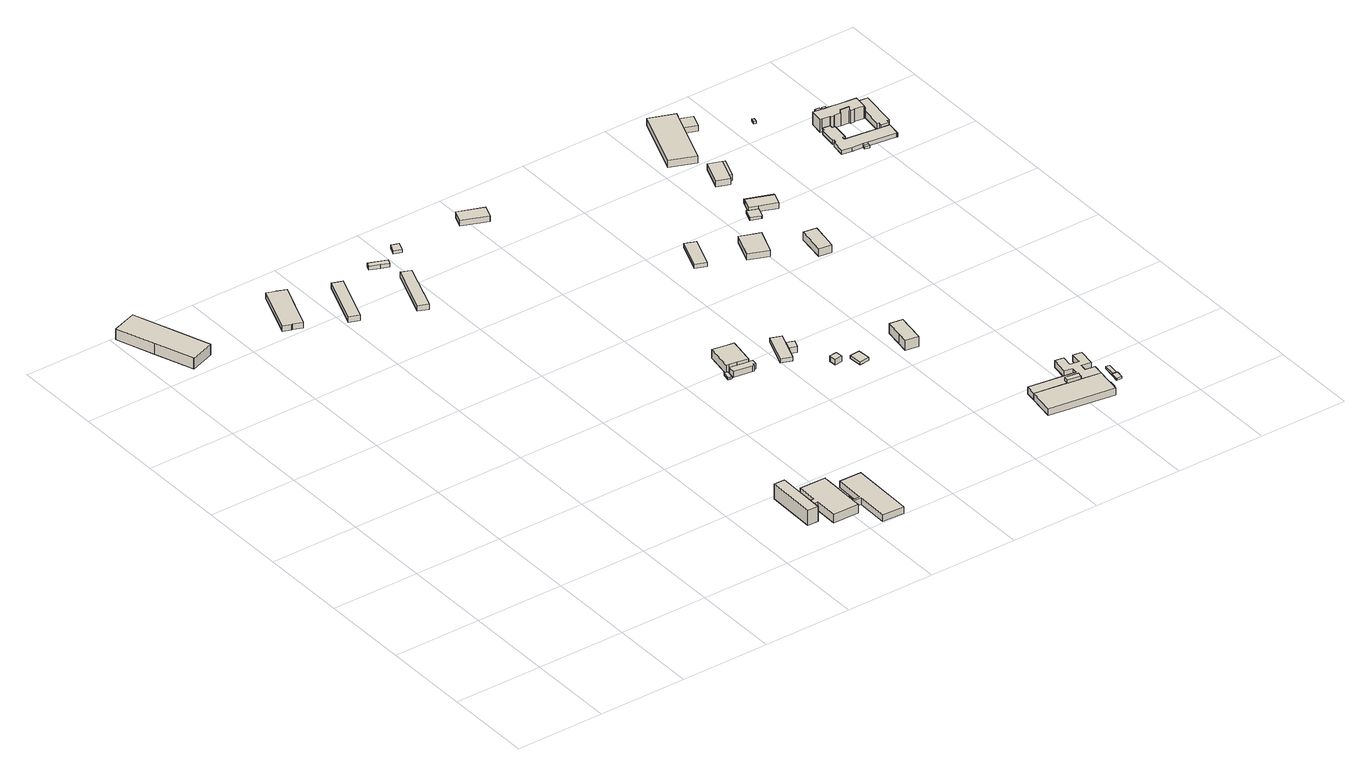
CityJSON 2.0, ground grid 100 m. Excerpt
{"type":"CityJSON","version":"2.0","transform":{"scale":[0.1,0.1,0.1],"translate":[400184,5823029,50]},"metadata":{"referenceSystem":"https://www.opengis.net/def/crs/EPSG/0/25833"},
"CityObjects":{
"building1":{"type":"Building","attributes":{"Gemeindeschluessel":"11000010","BezugspunktDach":"2200","function":"31001_2140","measuredHeight":12.69,"storeysAboveGround":1},"address":[{"country":"Germany","locality":"Berlin","thoroughfareNumber":"42A (2)","thoroughfareName":"Gehrenseestraße"}],"geometry":[{"type":"Solid","lod":"1","boundaries":[[[[0,1,2,3,4,5,6,7]],[[8,9,10,11,12,13,14,15]],[[8,15,7,6]],[[9,8,6,5]],[[10,9,5,4]],[[11,10,4,3]],[[12,11,3,2]],[[13,12,2,1]],[[14,13,1,0]],[[15,14,0,7]]]]}]},
"building2":{"type":"Building","attributes":{"Gemeindeschluessel":"11000010","BezugspunktDach":"2200","function":"51009_1610","measuredHeight":7.91,"storeysAboveGround":0},"address":[{"country":"Germany","locality":"Berlin"}],"geometry":[{"type":"Solid","lod":"1","boundaries":[[[[16,17,18,19,20,21,22,23]],[[24,25,26,27,28,29,30,31]],[[24,31,23,22]],[[25,24,22,21]],[[26,25,21,20]],[[27,26,20,19]],[[28,27,19,18]],[[29,28,18,17]],[[30,29,17,16]],[[31,30,16,23]]]]}]},
"building3":{"type":"Building","attributes":{"Gemeindeschluessel":"11000010","BezugspunktDach":"2200","function":"31001_2160","measuredHeight":17.27,"storeysAboveGround":5},"address":[{"country":"Germany","locality":"Berlin","thoroughfareNumber":"16","thoroughfareName":"Schwarze-Pumpe-Weg"}],"geometry":[{"type":"Solid","lod":"1","boundaries":[[[[32,33,34,35,36,37]],[[38,39,40,41,42,43]],[[38,43,37,36]],[[39,38,36,35]],[[40,39,35,34]],[[41,40,34,33]],[[42,41,33,32]],[[43,42,32,37]]]]}]},
"building4":{"type":"Building","attributes":{"Gemeindeschluessel":"11000010","BezugspunktDach":"2200","function":"31001_2100","measuredHeight":6.24,"storeysAboveGround":1},"address":[{"country":"Germany","locality":"Berlin","thoroughfareNumber":"7 (1)","thoroughfareName":"Klettwitzer Straße"}],"geometry":[{"type":"Solid","lod":"1","boundaries":[[[[44,45,46,47,48]],[[49,50,51,52,53]],[[49,53,48,47]],[[50,49,47,46]],[[51,50,46,45]],[[52,51,45,44]],[[53,52,44,48]]]]}]},
"building5":{"type":"Building","attributes":{"Gemeindeschluessel":"11000010","BezugspunktDach":"2200","function":"31001_2120","measuredHeight":9.73,"storeysAboveGround":2},"address":[{"country":"Germany","locality":"Berlin","thoroughfareNumber":"14","thoroughfareName":"Schwarze-Pumpe-Weg"}],"geometry":[{"type":"Solid","lod":"1","boundaries":[[[[54,55,56,57,58,59,60,61,62,63,64,65]],[[66,67,68,69,70,71,72,73,74,75,76,77]],[[66,77,65,64]],[[67,66,64,63]],[[68,67,63,62]],[[69,68,62,61]],[[70,69,61,60]],[[71,70,60,59]],[[72,71,59,58]],[[73,72,58,57]],[[74,73,57,56]],[[75,74,56,55]],[[76,75,55,54]],[[77,76,54,65]]]]}]},
"building6":{"type":"Building","attributes":{"Gemeindeschluessel":"11000010","BezugspunktDach":"2200","function":"31001_2520","measuredHeight":2.96,"storeysAboveGround":1},"address":[{"country":"Germany","locality":"Berlin","thoroughfareNumber":"12 (1)","thoroughfareName":"Schwarze-Pumpe-Weg"}],"geometry":[{"type":"Solid","lod":"1","boundaries":[[[[78,79,80,81]],[[82,83,84,85]],[[82,85,81,80]],[[83,82,80,79]],[[84,83,79,78]],[[85,84,78,81]]]]}]},
"building7":{"type":"Building","attributes":{"Gemeindeschluessel":"11000010","BezugspunktDach":"2200","function":"51009_1610","measuredHeight":3.53,"storeysAboveGround":0},"address":[{"country":"Germany","locality":"Berlin"}],"geometry":[{"type":"Solid","lod":"1","boundaries":[[[[86,87,88,89]],[[70,90,91,71]],[[70,71,89,88]],[[90,70,88,87]],[[91,90,87,86]],[[71,91,86,89]]]]}]},
"building8":{"type":"Building","attributes":{"Gemeindeschluessel":"11000010","BezugspunktDach":"2200","function":"31001_2111","measuredHeight":7.7,"storeysAboveGround":1},"address":[{"country":"Germany","locality":"Berlin","thoroughfareNumber":"12","thoroughfareName":"Schwarze-Pumpe-Weg"}],"geometry":[{"type":"Solid","lod":"1","boundaries":[[[[92,93,94,95,96,97,98,99]],[[100,101,102,103,104,105,106,107]],[[100,107,99,98]],[[101,100,98,97]],[[102,101,97,96]],[[103,102,96,95]],[[104,103,95,94]],[[105,104,94,93]],[[106,105,93,92]],[[107,106,92,99]]]]}]},
"building9":{"type":"Building","attributes":{"Gemeindeschluessel":"11000010","BezugspunktDach":"2200","function":"31001_2100","measuredHeight":6.23,"storeysAboveGround":1},"address":[{"country":"Germany","locality":"Berlin","thoroughfareNumber":"23A (2)","thoroughfareName":"Bitterfelder Straße"}],"geometry":[{"type":"Solid","lod":"1","boundaries":[[[[108,109,110,111]],[[112,113,114,115]],[[112,115,111,110]],[[113,112,110,109]],[[114,113,109,108]],[[115,114,108,111]]]]}]},
"building10":{"type":"Building","attributes":{"Gemeindeschluessel":"11000010","BezugspunktDach":"2200","function":"31001_2100","measuredHeight":4.33,"storeysAboveGround":1},"address":[{"country":"Germany","locality":"Berlin","thoroughfareNumber":"23A","thoroughfareName":"Bitterfelder Straße"}],"geometry":[{"type":"Solid","lod":"1","boundaries":[[[[116,117,118,119,120]],[[121,122,123,124,125]],[[121,125,120,119]],[[122,121,119,118]],[[123,122,118,117]],[[124,123,117,116]],[[125,124,116,120]]]]}]},
"building11":{"type":"Building","attributes":{"Gemeindeschluessel":"11000010","BezugspunktDach":"2200","function":"31001_2523","measuredHeight":3.58,"storeysAboveGround":1},"address":[{"country":"Germany","locality":"Berlin","thoroughfareNumber":"23 (6)","thoroughfareName":"Bitterfelder Straße"}],"geometry":[{"type":"Solid","lod":"1","boundaries":[[[[126,127,128,129]],[[130,131,132,133]],[[130,133,129,128]],[[131,130,128,127]],[[132,131,127,126]],[[133,132,126,129]]]]}]},
"building12":{"type":"Building","attributes":{"Gemeindeschluessel":"11000010","BezugspunktDach":"2200","function":"51009_1610","measuredHeight":3.46,"storeysAboveGround":0},"address":[{"country":"Germany","locality":"Berlin"}],"geometry":[{"type":"Solid","lod":"1","boundaries":[[[[134,135,136,137,138]],[[139,140,141,142,143]],[[139,143,138,137]],[[140,139,137,136]],[[141,140,136,135]],[[142,141,135,134]],[[143,142,134,138]]]]}]},
"building13":{"type":"Building","attributes":{"Gemeindeschluessel":"11000010","BezugspunktDach":"2200","function":"31001_2100","measuredHeight":6.81,"storeysAboveGround":2},"address":[{"country":"Germany","locality":"Berlin","thoroughfareNumber":"14","thoroughfareName":"Hornoer Ring"}],"geometry":[{"type":"Solid","lod":"1","boundaries":[[[[144,145,146,147,148,149,150,151,152]],[[153,154,155,156,157,158,159,160,161]],[[153,161,152,151]],[[154,153,151,150]],[[155,154,150,149]],[[156,155,149,148]],[[157,156,148,147]],[[158,157,147,146]],[[159,158,146,145]],[[160,159,145,144]],[[161,160,144,152]]]]}]},
"building14":{"type":"Building","attributes":{"Gemeindeschluessel":"11000010","BezugspunktDach":"2200","function":"31001_2143","measuredHeight":11.06,"storeysAboveGround":1},"address":[{"country":"Germany","locality":"Berlin","thoroughfareNumber":"14 (1)","thoroughfareName":"Hornoer Ring"}],"geometry":[{"type":"Solid","lod":"1","boundaries":[[[[162,163,164,165,166,167,168,169]],[[170,171,172,173,174,175,176,177]],[[170,177,169,168]],[[171,170,168,167]],[[172,171,167,166]],[[173,172,166,165]],[[174,173,165,164]],[[175,174,164,163]],[[176,175,163,162]],[[177,176,162,169]]]]}]},
"building15":{"type":"Building","attributes":{"Gemeindeschluessel":"11000010","BezugspunktDach":"2200","function":"31001_2100","measuredHeight":6.67,"storeysAboveGround":1},"address":[{"country":"Germany","locality":"Berlin","thoroughfareNumber":"23 (11)","thoroughfareName":"Bitterfelder Straße"}],"geometry":[{"type":"Solid","lod":"1","boundaries":[[[[178,179,180,181]],[[182,183,184,185]],[[182,185,181,180]],[[183,182,180,179]],[[184,183,179,178]],[[185,184,178,181]]]]}]},
"building16":{"type":"Building","attributes":{"Gemeindeschluessel":"11000010","function":"31001_2143"},"address":[{"country":"Germany","locality":"Berlin","thoroughfareNumber":"16","thoroughfareName":"Hornoer Ring"}],"children":["building16-1","building16-2"]},
"building16-1":{"type":"BuildingPart","attributes":{"BezugspunktDach":"2200","measuredHeight":4.61,"storeysAboveGround":1},"parents":["building16"],"geometry":[{"type":"Solid","lod":"1","boundaries":[[[[186,187,188,189,190,191]],[[192,193,194,195,196,197]],[[192,197,191,190]],[[193,192,190,189]],[[194,193,189,188]],[[196,195,187,186]],[[197,196,186,191]],[[194,188,187,195]]]]}]},
"building16-2":{"type":"BuildingPart","attributes":{"BezugspunktDach":"2200","measuredHeight":7.09,"storeysAboveGround":1},"parents":["building16"],"geometry":[{"type":"MultiSurface","lod":"1","boundaries":[[[198,199,200,201]],[[194,202,203,195]],[[204,188,187,195,194,195,201,200]],[[202,194,200,199]],[[203,202,199,198]],[[195,203,198,201]],[[194,195,187,188,204]]]}]},
"building17":{"type":"Building","attributes":{"Gemeindeschluessel":"11000010","BezugspunktDach":"2200","function":"31001_2200","measuredHeight":6.4,"storeysAboveGround":1},"address":[{"country":"Germany","locality":"Berlin","thoroughfareNumber":"13 (1)","thoroughfareName":"Hornoer Ring"}],"geometry":[{"type":"Solid","lod":"1","boundaries":[[[[205,206,207,208]],[[209,210,211,212]],[[209,212,208,207]],[[210,209,207,206]],[[211,210,206,205]],[[212,211,205,208]]]]}]},
"building18":{"type":"Building","attributes":{"Gemeindeschluessel":"11000010","BezugspunktDach":"2200","function":"31001_2143","measuredHeight":3.41,"storeysAboveGround":1},"address":[{"country":"Germany","locality":"Berlin","thoroughfareNumber":"13","thoroughfareName":"Hornoer Ring"}],"geometry":[{"type":"Solid","lod":"1","boundaries":[[[[213,214,215,216]],[[217,218,219,220]],[[217,220,216,215]],[[218,217,215,214]],[[219,218,214,213]],[[220,219,213,216]]]]}]},
"building19":{"type":"Building","attributes":{"Gemeindeschluessel":"11000010","BezugspunktDach":"2200","function":"31001_2100","measuredHeight":4.61,"storeysAboveGround":1},"address":[{"country":"Germany","locality":"Berlin","thoroughfareNumber":"19A (2)","thoroughfareName":"Bitterfelder Straße"}],"geometry":[{"type":"Solid","lod":"1","boundaries":[[[[221,222,223,224]],[[225,226,227,228]],[[225,228,224,223]],[[226,225,223,222]],[[227,226,222,221]],[[228,227,221,224]]]]}]},
"building20":{"type":"Building","attributes":{"Gemeindeschluessel":"11000010","BezugspunktDach":"2200","function":"31001_2100","measuredHeight":11.84,"storeysAboveGround":4},"address":[{"country":"Germany","locality":"Berlin","thoroughfareNumber":"17","thoroughfareName":"Boxberger Straße"}],"geometry":[{"type":"Solid","lod":"1","boundaries":[[[[229,230,231,232,233]],[[234,235,236,237,238]],[[234,238,233,232]],[[235,234,232,231]],[[236,235,231,230]],[[237,236,230,229]],[[238,237,229,233]]]]}]},
"building21":{"type":"Building","attributes":{"Gemeindeschluessel":"11000010","BezugspunktDach":"2200","function":"31001_2111","measuredHeight":8.03,"storeysAboveGround":1},"address":[{"country":"Germany","locality":"Berlin","thoroughfareNumber":"14 (1)","thoroughfareName":"Boxberger Straße"}],"geometry":[{"type":"Solid","lod":"1","boundaries":[[[[239,240,241,242,243,244,245,246,247,248]],[[249,250,251,252,253,254,255,256,257,258]],[[249,258,248,247]],[[250,249,247,246]],[[251,250,246,245]],[[252,251,245,244]],[[253,252,244,243]],[[254,253,243,242]],[[255,254,242,241]],[[256,255,241,240]],[[257,256,240,239]],[[258,257,239,248]]]]}]},
"building22":{"type":"Building","attributes":{"Gemeindeschluessel":"11000010","BezugspunktDach":"2200","function":"31001_2100","measuredHeight":7.11,"storeysAboveGround":2},"address":[{"country":"Germany","locality":"Berlin","thoroughfareNumber":"19A (1)","thoroughfareName":"Bitterfelder Straße"}],"geometry":[{"type":"Solid","lod":"1","boundaries":[[[[259,260,261,262]],[[263,264,265,266]],[[263,266,262,261]],[[264,263,261,260]],[[265,264,260,259]],[[266,265,259,262]]]]}]},
"building23":{"type":"Building","attributes":{"Gemeindeschluessel":"11000010","function":"31001_2100"},"address":[{"country":"Germany","locality":"Berlin","thoroughfareNumber":"14","thoroughfareName":"Boxberger Straße"}],"children":["building23-1","building23-2"]},
"building23-1":{"type":"BuildingPart","attributes":{"BezugspunktDach":"2200","measuredHeight":11.51,"storeysAboveGround":3},"parents":["building23"],"geometry":[{"type":"MultiSurface","lod":"1","boundaries":[[[267,268,269,270,271,272]],[[273,274,275,276,277,278]],[[273,278,272,271]],[[274,279,280,271,270]],[[281,279,274,270,269]],[[276,282,281,269,268]],[[277,276,268,267]],[[278,277,267,272]],[[273,280,279,274]],[[275,274,279,281]],[[275,283,281,282,276]]]}]},
"building23-2":{"type":"BuildingPart","attributes":{"BezugspunktDach":"2200","measuredHeight":7.92,"storeysAboveGround":3},"parents":["building23"],"geometry":[{"type":"Solid","lod":"1","boundaries":[[[[280,279,281,282,284,285,286,287,288,289,290,291,292,293,294,295,296,297,298,299]],[[300,301,302,303,304,305,306,307,308,309,310,311,312,313,314,276,275,274,273,315]],[[300,315,299,298]],[[301,300,298,297]],[[302,301,297,296]],[[303,302,296,295]],[[304,303,295,294]],[[305,304,294,293]],[[306,305,293,292]],[[307,306,292,291]],[[308,307,291,290]],[[309,308,290,289]],[[310,309,289,288]],[[311,310,288,287]],[[312,311,287,286]],[[313,312,286,285]],[[314,313,285,284]],[[276,314,284,282]],[[274,275,274,279]],[[274,279,274,273]],[[315,273,280,299]],[[275,276,282,281]],[[281,279,274,275]],[[273,274,279,280]]]]}]},
"building24":{"type":"Building","attributes":{"Gemeindeschluessel":"11000010","BezugspunktDach":"2200","function":"51009_1610","measuredHeight":5.12,"storeysAboveGround":0},"address":[{"country":"Germany","locality":"Berlin"}],"geometry":[{"type":"Solid","lod":"1","boundaries":[[[[316,317,318,319]],[[320,321,322,323]],[[320,323,319,318]],[[321,320,318,317]],[[322,321,317,316]],[[323,322,316,319]]]]}]},
"building25":{"type":"Building","attributes":{"Gemeindeschluessel":"11000010","BezugspunktDach":"2200","function":"31001_2463","measuredHeight":2.2,"storeysAboveGround":1},"address":[{"country":"Germany","locality":"Berlin","thoroughfareNumber":"14 (2)","thoroughfareName":"Boxberger Straße"}],"geometry":[{"type":"Solid","lod":"1","boundaries":[[[[324,325,326,327]],[[328,329,330,331]],[[328,331,327,326]],[[329,328,326,325]],[[330,329,325,324]],[[331,330,324,327]]]]}]},
"building26":{"type":"Building","attributes":{"Gemeindeschluessel":"11000010","BezugspunktDach":"2200","function":"31001_2100","measuredHeight":9.2,"storeysAboveGround":3},"address":[{"country":"Germany","locality":"Berlin","thoroughfareNumber":"21","thoroughfareName":"Boxberger Straße"}],"geometry":[{"type":"Solid","lod":"1","boundaries":[[[[332,333,334,335]],[[336,337,338,339]],[[336,339,335,334]],[[337,336,334,333]],[[338,337,333,332]],[[339,338,332,335]]]]}]},
"building27":{"type":"Building","attributes":{"Gemeindeschluessel":"11000010","BezugspunktDach":"2200","function":"51009_1610","measuredHeight":2.56,"storeysAboveGround":0},"address":[{"country":"Germany","locality":"Berlin"}],"geometry":[{"type":"Solid","lod":"1","boundaries":[[[[340,341,342,343]],[[344,345,346,347]],[[344,347,343,342]],[[345,344,342,341]],[[346,345,341,340]],[[347,346,340,343]]]]}]},
"building28":{"type":"Building","attributes":{"Gemeindeschluessel":"11000010","BezugspunktDach":"2200","function":"31001_2020","measuredHeight":3.39,"storeysAboveGround":1},"address":[{"country":"Germany","locality":"Berlin","thoroughfareNumber":"23 (1)","thoroughfareName":"Boxberger Straße"}],"geometry":[{"type":"Solid","lod":"1","boundaries":[[[[348,349,350,351,352,353,354,355,356,357]],[[358,359,360,361,362,363,364,365,366,367]],[[358,367,357,356]],[[359,358,356,355]],[[360,359,355,354]],[[361,360,354,353]],[[362,361,353,352]],[[363,362,352,351]],[[364,363,351,350]],[[365,364,350,349]],[[366,365,349,348]],[[367,366,348,357]]]]}]},
"building29":{"type":"Building","attributes":{"Gemeindeschluessel":"11000010","BezugspunktDach":"2200","function":"31001_2143","measuredHeight":6.69,"storeysAboveGround":1},"address":[{"country":"Germany","locality":"Berlin","thoroughfareNumber":"23","thoroughfareName":"Boxberger Straße"}],"geometry":[{"type":"Solid","lod":"1","boundaries":[[[[368,369,370,371,372,373,374,375]],[[360,376,377,378,379,380,363,361]],[[360,361,375,374]],[[376,360,374,373]],[[377,376,373,372]],[[378,377,372,371]],[[379,378,371,370]],[[380,379,370,369]],[[363,380,369,368]],[[361,363,368,375]]]]}]},
"building30":{"type":"Building","attributes":{"Gemeindeschluessel":"11000010","BezugspunktDach":"2200","function":"51009_1610","measuredHeight":4.76,"storeysAboveGround":0},"address":[{"country":"Germany","locality":"Berlin"}],"geometry":[{"type":"Solid","lod":"1","boundaries":[[[[381,382,383,384]],[[385,386,387,388]],[[385,388,384,383]],[[386,385,383,382]],[[387,386,382,381]],[[388,387,381,384]]]]}]},
"building31":{"type":"Building","attributes":{"Gemeindeschluessel":"11000010","BezugspunktDach":"2200","function":"31001_2143","measuredHeight":6.93,"storeysAboveGround":1},"address":[{"country":"Germany","locality":"Berlin","thoroughfareNumber":"27","thoroughfareName":"Boxberger Straße"}],"geometry":[{"type":"Solid","lod":"1","boundaries":[[[[389,390,391,392,393]],[[394,395,396,397,398]],[[394,398,393,392]],[[395,394,392,391]],[[396,395,391,390]],[[397,396,390,389]],[[398,397,389,393]]]]}]},
"building32":{"type":"Building","attributes":{"Gemeindeschluessel":"11000010","BezugspunktDach":"2200","function":"51009_1610","measuredHeight":6.93,"storeysAboveGround":0},"address":[{"country":"Germany","locality":"Berlin"}],"geometry":[{"type":"Solid","lod":"1","boundaries":[[[[399,400,391,390]],[[395,401,402,396]],[[395,396,390,391]],[[401,395,391,400]],[[402,401,400,399]],[[396,402,399,390]]]]}]},
"building33":{"type":"Building","attributes":{"Gemeindeschluessel":"11000010","function":"31001_2111"},"address":[{"country":"Germany","locality":"Berlin","thoroughfareNumber":"29","thoroughfareName":"Boxberger Straße"}],"children":["building33-1","building33-2"]},
"building33-1":{"type":"BuildingPart","attributes":{"BezugspunktDach":"2200","measuredHeight":6.33,"storeysAboveGround":2},"parents":["building33"],"geometry":[{"type":"MultiSurface","lod":"1","boundaries":[[[403,404,405,406]],[[407,408,409,410]],[[407,410,411,412,413]],[[408,407,405,404]],[[409,408,404,403]],[[410,409,403,406]],[[413,412,411,406,405]]]}]},
"building33-2":{"type":"BuildingPart","attributes":{"BezugspunktDach":"2200","measuredHeight":8.38,"storeysAboveGround":2},"parents":["building33"],"geometry":[{"type":"MultiSurface","lod":"1","boundaries":[[[414,415,416,417,418,419]],[[420,421,413,412,422,423]],[[420,423,419,418]],[[421,420,418,417]],[[413,421,417,416]],[[406,405,416,415]],[[422,412,415,414]],[[423,422,414,419]],[[412,413,405,406]]]}]},
"building34":{"type":"Building","attributes":{"Gemeindeschluessel":"11000010","BezugspunktDach":"2200","function":"31001_2523","measuredHeight":2.57,"storeysAboveGround":1},"address":[{"country":"Germany","locality":"Berlin","thoroughfareNumber":"15 (4)","thoroughfareName":"Bitterfelder Straße"}],"geometry":[{"type":"Solid","lod":"1","boundaries":[[[[424,425,426,427]],[[428,429,430,431]],[[428,431,427,426]],[[429,428,426,425]],[[430,429,425,424]],[[431,430,424,427]]]]}]},
"building35":{"type":"Building","attributes":{"Gemeindeschluessel":"11000010","BezugspunktDach":"2200","function":"51009_1610","measuredHeight":2.73,"storeysAboveGround":0},"address":[{"country":"Germany","locality":"Berlin"}],"geometry":[{"type":"Solid","lod":"1","boundaries":[[[[432,433,434,435]],[[436,437,438,439]],[[436,439,435,434]],[[437,436,434,433]],[[438,437,433,432]],[[439,438,432,435]]]]}]},
"building36":{"type":"Building","attributes":{"Gemeindeschluessel":"11000010","BezugspunktDach":"2200","function":"51009_1610","measuredHeight":15,"storeysAboveGround":0},"address":[{"country":"Germany","locality":"Berlin"}],"geometry":[{"type":"Solid","lod":"1","boundaries":[[[[440,441,442,443]],[[444,445,446,447]],[[444,447,443,442]],[[445,444,442,441]],[[446,445,441,440]],[[447,446,440,443]]]]}]},
"building37":{"type":"Building","attributes":{"Gemeindeschluessel":"11000010","function":"31001_2160"},"address":[{"country":"Germany","locality":"Berlin","thoroughfareNumber":"19","thoroughfareName":"Bitterfelder Straße"}],"children":["building37-1","building37-2","building37-3","building37-4"]},
"building37-1":{"type":"BuildingPart","attributes":{"BezugspunktDach":"2200","measuredHeight":14.97,"storeysAboveGround":4},"parents":["building37"],"geometry":[{"type":"MultiSurface","lod":"1","boundaries":[[[448,449,450,451,452,453,454,455,456,457,458,459,460,461,462,463,464,465,466,467,468,469,470]],[[471,472,473,474,475,476,477,478,479,480,481,482,483,484,485,486,487,488,489,490,491,492,493]],[[471,493,470,469]],[[472,471,469,468]],[[473,472,468,467]],[[474,473,467,466]],[[475,474,466,465]],[[476,475,465,464]],[[477,476,464,463]],[[478,477,463,462],[494,495,496,497]],[[479,478,462,461]],[[480,479,461,460]],[[481,480,460,459]],[[482,481,459,458]],[[483,482,458,457]],[[484,483,457,456]],[[485,484,456,455]],[[486,485,455,454]],[[487,486,454,453]],[[488,487,453,452]],[[489,488,452,451]],[[490,489,451,450]],[[498,499,490,450,449]],[[500,501,498,491,449,448]],[[493,492,448,470]],[[496,495,494,497]],[[491,490,499,498]],[[492,491,498,501,500]]]}]},
"building37-2":{"type":"BuildingPart","attributes":{"BezugspunktDach":"2200","measuredHeight":4.69,"storeysAboveGround":4},"parents":["building37"],"geometry":[{"type":"MultiSurface","lod":"1","boundaries":[[[502,503,504,505,506,507,508,509,510,511,512,513,514,499,498,501,515,516,517,518,519,520,521]],[[522,523,524,525,526,527,528,529,530,531,532,533,534,535,536,537,538,539,540,437,436,541,542]],[[522,542,521,520]],[[523,522,520,519]],[[524,523,519,518]],[[525,524,518,517]],[[526,525,517,516]],[[527,526,516,515]],[[528,527,515,501]],[[529,528,492,491]],[[530,529,491,490,499]],[[531,530,499,514]],[[532,531,514,513]],[[533,532,513,512]],[[534,533,512,511]],[[535,534,511,510]],[[536,535,510,509]],[[537,536,543,544,508]],[[538,537,508,507]],[[539,538,507,506]],[[540,539,506,505]],[[437,540,505,504]],[[436,437,504,503]],[[541,436,503,502]],[[542,541,502,521]],[[491,492,501,498]],[[498,499,490,491]],[[509,508,544,543]]]}]},
"building37-3":{"type":"BuildingPart","attributes":{"BezugspunktDach":"2200","measuredHeight":11.79,"storeysAboveGround":4},"parents":["building37"],"geometry":[{"type":"MultiSurface","lod":"1","boundaries":[[[545,546,497,496]],[[494,547,548,495]],[[547,494,497,546]],[[548,549,550,546,545]],[[495,548,545,496]],[[494,495,496,497]],[[547,550,549,548]]]}]},
"building37-4":{"type":"BuildingPart","attributes":{"BezugspunktDach":"2200","measuredHeight":7.84,"storeysAboveGround":4},"parents":["building37"],"geometry":[{"type":"MultiSurface","lod":"1","boundaries":[[[551,552,553,554,555,556,557,550,549,558]],[[559,560,561,562,563,564,544,543,565,566]],[[559,566,558,549]],[[560,559,548,547,550]],[[561,560,550,557]],[[562,561,557,556]],[[563,562,556,555]],[[564,563,555,554]],[[544,564,554,553]],[[509,508,553,552]],[[565,543,552,551]],[[566,565,551,558]],[[567,549,550,547,548]],[[543,544,508,509]]]}]},
"building38":{"type":"Building","attributes":{"Gemeindeschluessel":"11000010","BezugspunktDach":"2200","function":"51009_1610","measuredHeight":18.69,"storeysAboveGround":0},"address":[{"country":"Germany","locality":"Berlin"}],"geometry":[{"type":"Solid","lod":"1","boundaries":[[[[568,569,570,571]],[[572,573,574,575]],[[572,575,571,570]],[[573,572,570,569]],[[574,573,569,568]],[[575,574,568,571]]]]}]},
"building39":{"type":"Building","attributes":{"Gemeindeschluessel":"11000010","BezugspunktDach":"2200","function":"31001_2523","measuredHeight":2.6,"storeysAboveGround":1},"address":[{"country":"Germany","locality":"Berlin","thoroughfareNumber":"19 (1)","thoroughfareName":"Bitterfelder Straße"}],"geometry":[{"type":"Solid","lod":"1","boundaries":[[[[576,577,578,579]],[[580,581,582,583]],[[580,583,579,578]],[[581,580,578,577]],[[582,581,577,576]],[[583,582,576,579]]]]}]}
},
"vertices":[
[156,6470,199],[309,6043,199],[310,6039,199],[582,6137,199],[581,6140,199],[429,6567,199],[276,6997,199],[1,6900,199],[276,6997,72],[429,6567,72],[581,6140,72],[582,6137,72],[310,6039,72],[309,6043,72],[156,6470,72],[1,6900,72],
[1468,6010,143],[1480,6006,143],[1579,5969,143],[1790,6515,143],[1689,6554,143],[1677,6559,143],[1588,6593,143],[1382,6042,143],[1588,6593,76],[1677,6559,76],[1689,6554,76],[1790,6515,76],[1579,5969,76],[1480,6006,76],[1468,6010,76],[1382,6042,76],
[3662,387,193],[3665,537,193],[3667,606,193],[3673,948,193],[3551,950,193],[3540,389,193],[3551,950,20],[3673,948,20],[3667,606,20],[3665,537,20],[3662,387,20],[3540,389,20],
[2107,5751,132],[2280,6205,132],[2323,6317,132],[2210,6359,132],[1994,5793,132],[2210,6359,70],[2323,6317,70],[2280,6205,70],[2107,5751,70],[1994,5793,70],
[3771,536,118],[3766,272,118],[4062,266,118],[4064,368,118],[4065,394,118],[4072,772,118],[4073,823,118],[4073,826,118],[3776,832,118],[3772,604,118],[3667,606,118],[3665,537,118],[3667,606,21],[3772,604,21],[3776,832,21],[4073,826,21],[4073,823,21],[4072,772,21],[4065,394,21],[4064,368,21],[4062,266,21],[3766,272,21],[3771,536,21],[3665,537,21],
[4137,443,50],[4138,523,50],[4101,524,50],[4099,444,50],[4101,524,21],[4138,523,21],[4137,443,21],[4099,444,21],
[4102,772,56],[4103,822,56],[4073,823,56],[4072,772,56],[4103,822,21],[4102,772,21],
[4169,366,97],[4162,5,97],[4412,0,97],[4426,718,97],[4176,723,97],[4169,393,97],[4065,394,97],[4064,368,97],[4065,394,20],[4169,393,20],[4176,723,20],[4426,718,20],[4412,0,20],[4162,5,20],[4169,366,20],[4064,368,20],
[2760,5506,130],[2971,6072,130],[2859,6115,130],[2648,5548,130],[2859,6115,68],[2971,6072,68],[2760,5506,68],[2648,5548,68],
[2801,6348,113],[2884,6315,113],[2907,6372,113],[2709,6449,113],[2686,6393,113],[2709,6449,70],[2907,6372,70],[2884,6315,70],[2801,6348,70],[2686,6393,70],
[3130,6441,105],[3169,6542,105],[3085,6572,105],[3046,6473,105],[3085,6572,70],[3169,6542,70],[3130,6441,70],[3046,6473,70],
[4406,2820,78],[4424,2817,78],[4438,2902,78],[4403,2908,78],[4388,2823,78],[4403,2908,46],[4438,2902,46],[4424,2817,46],[4406,2820,46],[4388,2823,46],
[4664,2798,113],[4681,2795,113],[4685,2821,113],[4713,2816,113],[4723,2874,113],[4674,2882,113],[4673,2879,113],[4466,2914,113],[4452,2834,113],[4466,2914,45],[4673,2879,45],[4674,2882,45],[4723,2874,45],[4713,2816,45],[4685,2821,45],[4681,2795,45],[4664,2798,45],[4452,2834,45],
[4466,2914,147],[4552,2899,147],[4673,2879,147],[4674,2882,147],[4724,3180,147],[4603,3201,147],[4481,3222,147],[4431,2920,147],[4481,3222,47],[4603,3201,47],[4724,3180,47],[4674,2882,47],[4673,2879,47],[4552,2899,47],[4466,2914,47],[4431,2920,47],
[4134,6364,135],[4188,6507,135],[3907,6617,135],[3852,6474,135],[3907,6617,68],[4188,6507,68],[4134,6364,68],[3852,6474,68],
[5091,2724,85],[5137,2843,85],[5173,2936,85],[5224,3071,85],[5105,3116,85],[4972,2768,85],[5105,3116,39],[5224,3071,39],[5173,2936,39],[5137,2843,39],[5091,2724,39],[4972,2768,39],
[5216,2812,106],[5252,2905,106],[5173,2936,106],[5137,2843,106],[5252,2905,39],[5216,2812,39],[5173,2936,54],
[5386,2424,100],[5471,2431,100],[5464,2511,100],[5380,2504,100],[5464,2511,36],[5471,2431,36],[5386,2424,36],[5380,2504,36],
[5582,2283,68],[5695,2292,68],[5683,2436,68],[5570,2427,68],[5683,2436,34],[5695,2292,34],[5582,2283,34],[5570,2427,34],
[5378,4499,102],[5512,4850,102],[5391,4896,102],[5257,4546,102],[5391,4896,56],[5512,4850,56],[5378,4499,56],[5257,4546,56],
[6229,2202,149],[6278,2525,149],[6132,2547,149],[6102,2344,149],[6083,2223,149],[6102,2344,30],[6132,2547,30],[6278,2525,30],[6229,2202,30],[6083,2223,30],
[7286,413,90],[7296,483,90],[7308,566,90],[7329,709,90],[7109,741,90],[7109,739,90],[6958,762,90],[6958,763,90],[6592,817,90],[6549,520,90],[6592,817,10],[6958,763,10],[6958,762,10],[7109,739,10],[7109,741,10],[7329,709,10],[7308,566,10],[7296,483,10],[7286,413,10],[6549,520,10],
[5971,4271,128],[6085,4565,128],[5863,4650,128],[5750,4355,128],[5863,4650,57],[6085,4565,57],[5971,4271,57],[5750,4355,57],
[7109,739,127],[7109,741,127],[7117,794,127],[6966,817,127],[6958,763,127],[6958,762,127],[6958,763,12],[6966,817,12],[7117,794,12],[7109,741,12],[7109,739,12],[6958,762,12],[6966,817,91],[6958,763,91],[7117,794,91],[7109,741,91],[7117,794,64],
[7329,709,91],[7346,831,91],[7237,847,91],[7248,923,91],[7359,907,91],[7388,1103,91],[7291,1117,91],[7273,993,91],[7172,1008,91],[7190,1131,91],[7092,1145,91],[7064,949,91],[7153,936,91],[7142,861,91],[6610,938,91],[6592,817,91],[6610,938,12],[7142,861,12],[7153,936,12],[7064,949,12],[7092,1145,12],[7190,1131,12],[7172,1008,12],[7273,993,12],[7291,1117,12],[7388,1103,12],[7359,907,12],[7248,923,12],[7237,847,12],[7346,831,12],[7329,709,12],[6592,817,12],
[7325,479,62],[7337,562,62],[7308,566,62],[7296,483,62],[7308,566,11],[7337,562,11],[7325,479,11],[7296,483,11],
[7503,603,32],[7516,692,32],[7457,700,32],[7443,611,32],[7457,700,10],[7516,692,10],[7503,603,10],[7443,611,10],
[6500,3977,138],[6552,4298,138],[6405,4321,138],[6356,3998,138],[6405,4321,46],[6552,4298,46],[6500,3977,46],[6356,3998,46],
[7501,697,37],[7520,826,37],[7477,832,37],[7458,704,37],[7477,832,11],[7520,826,11],[7501,697,11],[7458,704,11],
[6187,4885,88],[6292,4844,88],[6298,4842,88],[6342,4956,88],[6336,4958,88],[6247,4993,88],[6248,4996,88],[6232,5001,88],[6226,5004,88],[6181,4887,88],[6226,5004,56],[6232,5001,56],[6248,4996,56],[6247,4993,56],[6336,4958,56],[6342,4956,56],[6298,4842,56],[6292,4844,56],[6187,4885,56],[6181,4887,56],
[6342,4956,123],[6530,4884,123],[6582,5018,123],[6581,5019,123],[6300,5127,123],[6299,5127,123],[6248,4996,123],[6247,4993,123],[6299,5127,56],[6300,5127,56],[6581,5019,56],[6582,5018,56],[6530,4884,56],
[6581,5019,102],[6595,5056,102],[6315,5164,102],[6300,5127,102],[6315,5164,55],[6595,5056,55],[6581,5019,55],[6300,5127,55],
[6403,5493,125],[6424,5548,125],[6512,5780,125],[6370,5833,125],[6261,5547,125],[6370,5833,56],[6512,5780,56],[6424,5548,56],[6403,5493,56],[6261,5547,56],
[6452,5537,125],[6540,5769,125],[6540,5769,56],[6452,5537,56],
[6695,6419,119],[6754,6573,119],[6609,6628,119],[6550,6473,119],[6609,6628,56],[6754,6573,56],[6695,6419,56],[6550,6473,56],[6550,6473,113],[6550,6473,57],[6609,6628,57],
[6362,5981,141],[6550,6473,141],[6609,6628,141],[6629,6683,141],[6348,6790,141],[6080,6088,141],[6348,6790,57],[6629,6683,57],[6362,5981,57],[6080,6088,57],
[7227,6191,80],[7238,6238,80],[7215,6245,80],[7202,6198,80],[7215,6245,54],[7238,6238,54],[7227,6191,54],[7202,6198,54],
[7889,5231,50],[7893,5263,50],[7842,5270,50],[7838,5240,50],[7842,5270,22],[7893,5263,22],[7889,5231,22],[7838,5240,22],
[7832,5856,176],[7835,5882,176],[7794,5888,176],[7791,5861,176],[7794,5888,26],[7835,5882,26],[7832,5856,26],[7791,5861,26],
[7683,5724,175],[7768,5714,175],[7767,5705,175],[7806,5700,175],[7807,5709,175],[7885,5699,175],[7887,5709,175],[7982,5697,175],[7981,5686,175],[7992,5684,175],[7991,5676,175],[8031,5671,175],[8032,5679,175],[8142,5664,175],[8143,5674,175],[8160,5803,175],[8161,5813,175],[7951,5840,175],[7889,5848,175],[7832,5856,175],[7791,5861,175],[7680,5876,175],[7660,5727,175],[7680,5876,25],[7791,5861,25],[7832,5856,25],[7889,5848,25],[7951,5840,25],[8161,5813,25],[8160,5803,25],[8143,5674,25],[8142,5664,25],[8032,5679,25],[8031,5671,25],[7991,5676,25],[7992,5684,25],[7981,5686,25],[7982,5697,25],[7887,5709,25],[7885,5699,25],[7807,5709,25],[7806,5700,25],[7767,5705,25],[7768,5714,25],[7683,5724,25],[7660,5727,25],[8160,5803,26],[8143,5674,26],[8143,5674,144],[8160,5803,144],[7768,5714,69],[7767,5705,69],[7683,5724,55],[7683,5724,69],
[7717,5286,69],[7842,5270,69],[7893,5263,69],[8208,5222,69],[8218,5221,69],[8238,5377,69],[8230,5378,69],[8145,5389,69],[7739,5442,69],[7743,5479,69],[7772,5476,69],[7795,5670,69],[7763,5673,69],[7678,5685,69],[7660,5687,69],[7634,5493,69],[7653,5491,69],[7648,5454,69],[7625,5457,69],[7604,5301,69],[7625,5457,22],[7648,5454,22],[7653,5491,22],[7634,5493,22],[7660,5687,22],[7678,5685,22],[7683,5724,22],[7768,5714,22],[7767,5705,22],[7763,5673,22],[7795,5670,22],[7772,5476,22],[7743,5479,22],[7739,5442,22],[8145,5389,22],[8230,5378,22],[8238,5377,22],[8218,5221,22],[8208,5222,22],[7717,5286,22],[7604,5301,22],[8145,5389,23],[8230,5378,23],
[8161,5671,144],[8178,5801,144],[8178,5801,26],[8161,5671,26],[8161,5671,102],[8178,5801,102],
[8149,5425,102],[8145,5389,102],[8230,5378,102],[8235,5414,102],[8260,5411,102],[8315,5837,102],[8185,5854,102],[8129,5428,102],[8161,5671,23],[8178,5801,23],[8185,5854,23],[8315,5837,23],[8260,5411,23],[8235,5414,23],[8149,5425,23],[8129,5428,23],[8161,5671,48],
[7981,5686,213],[7982,5697,213],[7887,5709,213],[7885,5699,213],[7887,5709,26],[7982,5697,26],[7981,5686,26],[7885,5699,26],
[7872,6001,56],[7876,6032,56],[7822,6039,56],[7817,6009,56],[7822,6039,30],[7876,6032,30],[7872,6001,30],[7817,6009,30]
]}
